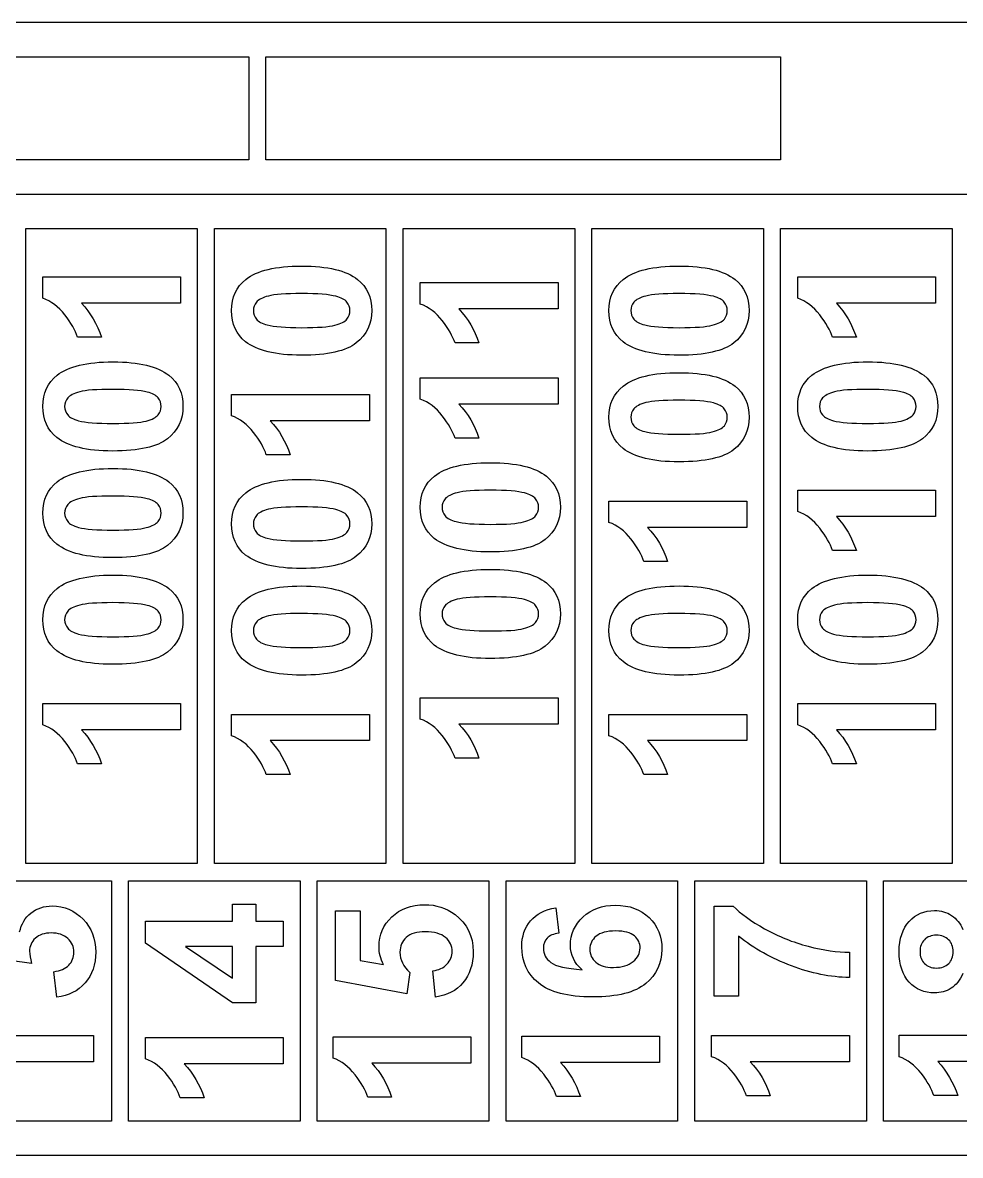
# Model space of a CAD drawing. Header units: millimetres. Extents: x -30 to 404, y 52 to 300.
# Drawn here: x 198.8 to 253.5, y 52 to 118 of the extents above; entities that cross this region are included whole.
import ezdxf

# ---------------------------------------------------------------- set-up
doc = ezdxf.new("R2010")
doc.units = ezdxf.units.MM
doc.layers.get('0').update_dxf_attribs({"lineweight": 25, "true_color": 0xffffff})
doc.layers.add('Gravure1', color=3, linetype='Continuous', lineweight=25, true_color=0x00ff00)

msp = doc.modelspace()

# ---------------------------------------------------------------- linework, layer by layer
for p, q in [((346, 118), (120, 118)), ((182, 116), (212, 116)), ((212, 116), (212, 110)), ((213, 110), (213, 116)), ((213, 116), (243, 116)), ((243, 116), (243, 110)), ((212, 110), (182, 110)), ((243, 110), (213, 110)), ((10, 108), (404, 108)), ((404, 52), (10, 52))]:
    msp.add_line(p, q)
at = {"layer": 'Gravure1'}
for p, q in [((199, 69), (199, 106)), ((199, 106), (209, 106)), ((209, 106), (209, 69)), ((210, 69), (210, 106)), ((210, 106), (220, 106)), ((220, 106), (220, 69)), ((221, 69), (221, 106)), ((221, 106), (231, 106)), ((231, 106), (231, 69)), ((232, 69), (232, 106)), ((232, 106), (242, 106)), ((242, 106), (242, 69)), ((243, 69), (243, 106)), ((243, 106), (253, 106)), ((253, 106), (253, 69)), ((200, 101.941), (200, 103.185)), ((200, 103.185), (208.033, 103.185)), ((208.033, 103.185), (208.033, 101.651)), ((244, 101.941), (244, 103.185)), ((244, 103.185), (252.033, 103.185)), ((252.033, 103.185), (252.033, 101.651)), ((222, 101.606), (222, 102.85)), ((222, 102.85), (230.033, 102.85)), ((230.033, 102.85), (230.033, 101.316)), ((208.033, 101.651), (202.254, 101.651)), ((252.033, 101.651), (246.254, 101.651)), ((230.033, 101.316), (224.254, 101.316)), ((203.417, 99.67), (202.025, 99.67)), ((247.417, 99.67), (246.025, 99.67)), ((225.417, 99.335), (224.025, 99.335)), ((222, 96.062), (222, 97.306)), ((222, 97.306), (230.033, 97.306)), ((230.033, 97.306), (230.033, 95.773)), ((211, 95.095), (211, 96.339)), ((211, 96.339), (219.033, 96.339)), ((219.033, 96.339), (219.033, 94.805)), ((230.033, 95.773), (224.254, 95.773)), ((219.033, 94.805), (213.254, 94.805)), ((225.417, 93.792), (224.025, 93.792)), ((214.417, 92.824), (213.025, 92.824)), ((244, 89.513), (244, 90.757)), ((244, 90.757), (252.033, 90.757)), ((252.033, 90.757), (252.033, 89.224)), ((233, 88.881), (233, 90.125)), ((233, 90.125), (241.033, 90.125)), ((241.033, 90.125), (241.033, 88.591)), ((252.033, 89.224), (246.254, 89.224)), ((241.033, 88.591), (235.254, 88.591)), ((247.417, 87.243), (246.025, 87.243)), ((236.417, 86.61), (235.025, 86.61)), ((222, 77.421), (222, 78.665)), ((222, 78.665), (230.033, 78.665)), ((230.033, 78.665), (230.033, 77.132)), ((200, 77.086), (200, 78.33)), ((200, 78.33), (208.033, 78.33)), ((208.033, 78.33), (208.033, 76.796)), ((244, 77.086), (244, 78.33)), ((244, 78.33), (252.033, 78.33)), ((252.033, 78.33), (252.033, 76.796)), ((211, 76.453), (211, 77.697)), ((211, 77.697), (219.033, 77.697)), ((219.033, 77.697), (219.033, 76.164)), ((233, 76.453), (233, 77.697)), ((233, 77.697), (241.033, 77.697)), ((241.033, 77.697), (241.033, 76.164)), ((208.033, 76.796), (202.254, 76.796)), ((230.033, 77.132), (224.254, 77.132)), ((252.033, 76.796), (246.254, 76.796)), ((219.033, 76.164), (213.254, 76.164)), ((241.033, 76.164), (235.254, 76.164)), ((203.417, 74.815), (202.025, 74.815)), ((225.417, 75.15), (224.025, 75.15)), ((247.417, 74.815), (246.025, 74.815)), ((214.417, 74.183), (213.025, 74.183)), ((236.417, 74.183), (235.025, 74.183)), ((209, 69), (199, 69)), ((220, 69), (210, 69)), ((231, 69), (221, 69)), ((242, 69), (232, 69)), ((253, 69), (243, 69)), ((194, 68), (204, 68)), ((204, 68), (204, 54)), ((205, 68), (215, 68)), ((205, 54), (205, 68)), ((215, 68), (215, 54)), ((216, 68), (226, 68)), ((216, 54), (216, 68)), ((226, 68), (226, 54)), ((227, 68), (237, 68)), ((227, 54), (227, 68)), ((237, 68), (237, 54)), ((238, 68), (248, 68)), ((238, 54), (238, 68)), ((248, 68), (248, 54)), ((249, 68), (259, 68)), ((249, 54), (249, 68)), ((211.058, 65.651), (211.058, 66.644)), ((211.058, 66.644), (212.407, 66.644)), ((212.407, 66.644), (212.407, 65.651)), ((217.058, 62.194), (217.058, 66.249)), ((217.058, 66.249), (218.492, 66.249)), ((218.492, 66.249), (218.492, 63.356)), ((229.907, 66.427), (230.071, 64.942)), ((239.126, 61.281), (239.126, 66.524)), ((239.126, 66.524), (240.239, 66.524)), ((205.984, 64.364), (205.984, 65.651)), ((205.984, 65.651), (211.058, 65.651)), ((212.407, 65.651), (214.016, 65.651)), ((214.016, 65.651), (214.016, 64.168)), ((240.55, 64.767), (240.55, 61.281)), ((211.065, 60.893), (205.984, 64.364)), ((211.058, 64.168), (208.325, 64.168)), ((208.325, 64.168), (211.058, 62.328)), ((211.058, 62.328), (211.058, 64.168)), ((214.016, 64.168), (212.407, 64.168)), ((212.407, 64.168), (212.407, 60.893)), ((247.016, 63.835), (247.016, 62.355)), ((199.342, 63.187), (198.091, 63.356)), ((200.826, 61.217), (200.646, 62.701)), ((218.492, 63.356), (219.852, 63.116)), ((222.891, 61.223), (222.733, 62.751)), ((221.221, 61.409), (217.058, 62.194)), ((221.401, 62.653), (221.221, 61.409)), ((212.407, 60.893), (211.065, 60.893)), ((240.55, 61.281), (239.126, 61.281)), ((194.916, 58.982), (202.948, 58.982)), ((202.948, 58.982), (202.948, 57.449)), ((205.984, 57.627), (205.984, 58.871)), ((205.984, 58.871), (214.016, 58.871)), ((214.016, 58.871), (214.016, 57.337)), ((216.916, 57.667), (216.916, 58.911)), ((216.916, 58.911), (224.948, 58.911)), ((224.948, 58.911), (224.948, 57.378)), ((227.916, 57.697), (227.916, 58.941)), ((227.916, 58.941), (235.948, 58.941)), ((235.948, 58.941), (235.948, 57.408)), ((238.984, 57.746), (238.984, 58.991)), ((238.984, 58.991), (247.016, 58.991)), ((247.016, 58.991), (247.016, 57.457)), ((249.913, 57.749), (249.913, 58.993)), ((249.913, 58.993), (257.946, 58.993)), ((202.948, 57.449), (197.169, 57.449)), ((247.016, 57.457), (241.237, 57.457)), ((257.946, 57.46), (252.167, 57.46)), ((214.016, 57.337), (208.237, 57.337)), ((224.948, 57.378), (219.169, 57.378)), ((235.948, 57.408), (230.169, 57.408)), ((242.4, 55.476), (241.008, 55.476)), ((253.33, 55.478), (251.937, 55.478)), ((209.4, 55.356), (208.008, 55.356)), ((220.332, 55.396), (218.94, 55.396)), ((231.332, 55.427), (229.94, 55.427)), ((204, 54), (194, 54)), ((215, 54), (205, 54)), ((226, 54), (216, 54)), ((237, 54), (227, 54)), ((248, 54), (238, 54)), ((259, 54), (249, 54))]:
    msp.add_line(p, q, dxfattribs=at)
for points in [[(211.83, 103.037), (212.485, 103.557), (213.571, 103.817), (215.087, 103.817)], [(215.087, 103.817), (216.601, 103.817), (217.689, 103.556), (218.35, 103.032)], [(233.83, 103.037), (234.485, 103.557), (235.571, 103.817), (237.087, 103.817)], [(237.087, 103.817), (238.601, 103.817), (239.689, 103.556), (240.35, 103.032)], [(211, 101.221), (211, 101.995), (211.277, 102.6), (211.83, 103.037)], [(218.35, 103.032), (218.896, 102.599), (219.169, 101.995), (219.169, 101.221)], [(233, 101.221), (233, 101.995), (233.277, 102.6), (233.83, 103.037)], [(240.35, 103.032), (240.896, 102.599), (241.169, 101.995), (241.169, 101.221)], [(201.28, 100.974), (200.915, 101.444), (200.488, 101.766), (200, 101.941)], [(202.254, 101.651), (202.778, 101.091), (203.165, 100.431), (203.417, 99.67)], [(212.449, 101.714), (212.331, 101.57), (212.272, 101.406), (212.272, 101.221)], [(213.153, 102.072), (212.802, 101.978), (212.567, 101.858), (212.449, 101.714)], [(215.087, 102.213), (214.149, 102.213), (213.504, 102.166), (213.153, 102.072)], [(217.084, 102.055), (216.691, 102.16), (216.026, 102.213), (215.087, 102.213)], [(217.72, 101.717), (217.602, 101.863), (217.39, 101.975), (217.084, 102.055)], [(217.897, 101.221), (217.897, 101.406), (217.838, 101.571), (217.72, 101.717)], [(234.449, 101.714), (234.331, 101.57), (234.272, 101.406), (234.272, 101.221)], [(235.153, 102.072), (234.802, 101.978), (234.567, 101.858), (234.449, 101.714)], [(237.087, 102.213), (236.149, 102.213), (235.504, 102.166), (235.153, 102.072)], [(239.084, 102.055), (238.691, 102.16), (238.026, 102.213), (237.087, 102.213)], [(239.72, 101.717), (239.602, 101.863), (239.39, 101.975), (239.084, 102.055)], [(239.897, 101.221), (239.897, 101.406), (239.838, 101.571), (239.72, 101.717)], [(245.28, 100.974), (244.915, 101.444), (244.488, 101.766), (244, 101.941)], [(246.254, 101.651), (246.778, 101.091), (247.165, 100.431), (247.417, 99.67)], [(211.818, 99.408), (211.273, 99.841), (211, 100.445), (211, 101.221)], [(212.272, 101.221), (212.272, 101.035), (212.331, 100.869), (212.449, 100.724)], [(217.723, 100.726), (217.839, 100.87), (217.897, 101.035), (217.897, 101.221)], [(219.169, 101.221), (219.169, 100.442), (218.87, 99.814), (218.271, 99.338)], [(223.28, 100.639), (222.915, 101.109), (222.488, 101.431), (222, 101.606)], [(224.254, 101.316), (224.778, 100.756), (225.165, 100.095), (225.417, 99.335)], [(233.818, 99.408), (233.273, 99.841), (233, 100.445), (233, 101.221)], [(234.272, 101.221), (234.272, 101.035), (234.331, 100.869), (234.449, 100.724)], [(239.723, 100.726), (239.839, 100.87), (239.897, 101.035), (239.897, 101.221)], [(241.169, 101.221), (241.169, 100.442), (240.87, 99.814), (240.271, 99.338)], [(202.025, 99.67), (201.894, 100.07), (201.645, 100.505), (201.28, 100.974)], [(212.449, 100.724), (212.567, 100.578), (212.779, 100.465), (213.085, 100.385)], [(213.085, 100.385), (213.481, 100.28), (214.149, 100.227), (215.087, 100.227)], [(215.087, 100.227), (216.026, 100.227), (216.671, 100.274), (217.022, 100.369)], [(217.022, 100.369), (217.373, 100.464), (217.607, 100.583), (217.723, 100.726)], [(224.025, 99.335), (223.894, 99.735), (223.645, 100.17), (223.28, 100.639)], [(234.449, 100.724), (234.567, 100.578), (234.779, 100.465), (235.085, 100.385)], [(235.085, 100.385), (235.481, 100.28), (236.149, 100.227), (237.087, 100.227)], [(237.087, 100.227), (238.026, 100.227), (238.671, 100.274), (239.022, 100.369)], [(239.022, 100.369), (239.373, 100.464), (239.607, 100.583), (239.723, 100.726)], [(246.025, 99.67), (245.894, 100.07), (245.645, 100.505), (245.28, 100.974)], [(215.071, 98.623), (213.565, 98.623), (212.481, 98.884), (211.818, 99.408)], [(218.271, 99.338), (217.673, 98.861), (216.606, 98.623), (215.071, 98.623)], [(237.071, 98.623), (235.565, 98.623), (234.481, 98.884), (233.818, 99.408)], [(240.271, 99.338), (239.673, 98.861), (238.606, 98.623), (237.071, 98.623)], [(200.83, 97.456), (201.485, 97.976), (202.571, 98.236), (204.087, 98.236)], [(204.087, 98.236), (205.601, 98.236), (206.689, 97.974), (207.35, 97.45)], [(244.83, 97.456), (245.485, 97.976), (246.571, 98.236), (248.087, 98.236)], [(248.087, 98.236), (249.601, 98.236), (250.689, 97.974), (251.35, 97.45)], [(200, 95.639), (200, 96.414), (200.277, 97.019), (200.83, 97.456)], [(207.35, 97.45), (207.896, 97.017), (208.169, 96.414), (208.169, 95.639)], [(233.83, 96.823), (234.485, 97.344), (235.571, 97.604), (237.087, 97.604)], [(237.087, 97.604), (238.601, 97.604), (239.689, 97.342), (240.35, 96.818)], [(244, 95.639), (244, 96.414), (244.277, 97.019), (244.83, 97.456)], [(251.35, 97.45), (251.896, 97.017), (252.169, 96.414), (252.169, 95.639)], [(202.153, 96.491), (201.802, 96.396), (201.567, 96.277), (201.449, 96.133)], [(204.087, 96.632), (203.149, 96.632), (202.504, 96.585), (202.153, 96.491)], [(206.084, 96.474), (205.691, 96.579), (205.026, 96.632), (204.087, 96.632)], [(206.72, 96.136), (206.602, 96.281), (206.39, 96.394), (206.084, 96.474)], [(233, 95.007), (233, 95.781), (233.277, 96.387), (233.83, 96.823)], [(240.35, 96.818), (240.896, 96.385), (241.169, 95.781), (241.169, 95.007)], [(246.153, 96.491), (245.802, 96.396), (245.567, 96.277), (245.449, 96.133)], [(248.087, 96.632), (247.149, 96.632), (246.504, 96.585), (246.153, 96.491)], [(250.084, 96.474), (249.691, 96.579), (249.026, 96.632), (248.087, 96.632)], [(250.72, 96.136), (250.602, 96.281), (250.39, 96.394), (250.084, 96.474)], [(201.449, 96.133), (201.331, 95.989), (201.272, 95.824), (201.272, 95.639)], [(206.897, 95.639), (206.897, 95.824), (206.838, 95.99), (206.72, 96.136)], [(223.28, 95.096), (222.915, 95.566), (222.488, 95.888), (222, 96.062)], [(224.254, 95.773), (224.778, 95.212), (225.165, 94.552), (225.417, 93.792)], [(235.153, 95.858), (234.802, 95.764), (234.567, 95.645), (234.449, 95.501)], [(237.087, 96), (236.149, 96), (235.504, 95.952), (235.153, 95.858)], [(239.084, 95.841), (238.691, 95.947), (238.026, 96), (237.087, 96)], [(239.72, 95.503), (239.602, 95.649), (239.39, 95.762), (239.084, 95.841)], [(245.449, 96.133), (245.331, 95.989), (245.272, 95.824), (245.272, 95.639)], [(250.897, 95.639), (250.897, 95.824), (250.838, 95.99), (250.72, 96.136)], [(200.818, 93.827), (200.273, 94.26), (200, 94.864), (200, 95.639)], [(201.272, 95.639), (201.272, 95.453), (201.331, 95.288), (201.449, 95.142)], [(201.449, 95.142), (201.567, 94.997), (201.779, 94.884), (202.085, 94.804)], [(206.022, 94.788), (206.373, 94.882), (206.607, 95.001), (206.723, 95.145)], [(206.723, 95.145), (206.839, 95.289), (206.897, 95.453), (206.897, 95.639)], [(208.169, 95.639), (208.169, 94.861), (207.87, 94.233), (207.271, 93.756)], [(212.28, 94.128), (211.915, 94.598), (211.488, 94.92), (211, 95.095)], [(224.025, 93.792), (223.894, 94.191), (223.645, 94.626), (223.28, 95.096)], [(234.449, 95.501), (234.331, 95.357), (234.272, 95.192), (234.272, 95.007)], [(239.897, 95.007), (239.897, 95.192), (239.838, 95.357), (239.72, 95.503)], [(244.818, 93.827), (244.273, 94.26), (244, 94.864), (244, 95.639)], [(245.272, 95.639), (245.272, 95.453), (245.331, 95.288), (245.449, 95.142)], [(245.449, 95.142), (245.567, 94.997), (245.779, 94.884), (246.085, 94.804)], [(250.022, 94.788), (250.373, 94.882), (250.607, 95.001), (250.723, 95.145)], [(250.723, 95.145), (250.839, 95.289), (250.897, 95.453), (250.897, 95.639)], [(252.169, 95.639), (252.169, 94.861), (251.87, 94.233), (251.271, 93.756)], [(202.085, 94.804), (202.481, 94.698), (203.149, 94.645), (204.087, 94.645)], [(204.087, 94.645), (205.026, 94.645), (205.671, 94.693), (206.022, 94.788)], [(213.254, 94.805), (213.778, 94.245), (214.165, 93.584), (214.417, 92.824)], [(233.818, 93.194), (233.273, 93.627), (233, 94.232), (233, 95.007)], [(234.272, 95.007), (234.272, 94.821), (234.331, 94.655), (234.449, 94.51)], [(234.449, 94.51), (234.567, 94.365), (234.779, 94.252), (235.085, 94.171)], [(239.022, 94.155), (239.373, 94.25), (239.607, 94.369), (239.723, 94.513)], [(239.723, 94.513), (239.839, 94.656), (239.897, 94.821), (239.897, 95.007)], [(241.169, 95.007), (241.169, 94.228), (240.87, 93.6), (240.271, 93.124)], [(246.085, 94.804), (246.481, 94.698), (247.149, 94.645), (248.087, 94.645)], [(248.087, 94.645), (249.026, 94.645), (249.671, 94.693), (250.022, 94.788)], [(204.071, 93.041), (202.565, 93.041), (201.481, 93.303), (200.818, 93.827)], [(207.271, 93.756), (206.673, 93.28), (205.606, 93.041), (204.071, 93.041)], [(213.025, 92.824), (212.894, 93.224), (212.645, 93.658), (212.28, 94.128)], [(235.085, 94.171), (235.481, 94.066), (236.149, 94.013), (237.087, 94.013)], [(237.087, 94.013), (238.026, 94.013), (238.671, 94.06), (239.022, 94.155)], [(248.071, 93.041), (246.565, 93.041), (245.481, 93.303), (244.818, 93.827)], [(251.271, 93.756), (250.673, 93.28), (249.606, 93.041), (248.071, 93.041)], [(237.071, 92.409), (235.565, 92.409), (234.481, 92.671), (233.818, 93.194)], [(240.271, 93.124), (239.673, 92.647), (238.606, 92.409), (237.071, 92.409)], [(200.83, 91.242), (201.485, 91.762), (202.571, 92.022), (204.087, 92.022)], [(204.087, 92.022), (205.601, 92.022), (206.689, 91.761), (207.35, 91.237)], [(222.83, 91.577), (223.485, 92.098), (224.571, 92.358), (226.087, 92.358)], [(226.087, 92.358), (227.601, 92.358), (228.689, 92.096), (229.35, 91.572)], [(200, 89.426), (200, 90.2), (200.277, 90.805), (200.83, 91.242)], [(207.35, 91.237), (207.896, 90.804), (208.169, 90.2), (208.169, 89.426)], [(211.83, 90.609), (212.485, 91.13), (213.571, 91.39), (215.087, 91.39)], [(215.087, 91.39), (216.601, 91.39), (217.689, 91.128), (218.35, 90.604)], [(222, 89.761), (222, 90.535), (222.277, 91.141), (222.83, 91.577)], [(229.35, 91.572), (229.896, 91.139), (230.169, 90.535), (230.169, 89.761)], [(211, 88.793), (211, 89.567), (211.277, 90.173), (211.83, 90.609)], [(218.35, 90.604), (218.896, 90.171), (219.169, 89.567), (219.169, 88.793)], [(224.153, 90.612), (223.802, 90.518), (223.567, 90.399), (223.449, 90.255)], [(226.087, 90.753), (225.149, 90.753), (224.504, 90.706), (224.153, 90.612)], [(228.084, 90.595), (227.691, 90.701), (227.026, 90.753), (226.087, 90.753)], [(228.72, 90.257), (228.602, 90.403), (228.39, 90.516), (228.084, 90.595)], [(201.449, 89.919), (201.331, 89.775), (201.272, 89.611), (201.272, 89.426)], [(202.153, 90.277), (201.802, 90.183), (201.567, 90.063), (201.449, 89.919)], [(204.087, 90.418), (203.149, 90.418), (202.504, 90.371), (202.153, 90.277)], [(206.084, 90.26), (205.691, 90.365), (205.026, 90.418), (204.087, 90.418)], [(206.72, 89.922), (206.602, 90.068), (206.39, 90.18), (206.084, 90.26)], [(206.897, 89.426), (206.897, 89.611), (206.838, 89.776), (206.72, 89.922)], [(215.087, 89.786), (214.149, 89.786), (213.504, 89.739), (213.153, 89.644)], [(217.084, 89.627), (216.691, 89.733), (216.026, 89.786), (215.087, 89.786)], [(222.818, 87.948), (222.273, 88.381), (222, 88.986), (222, 89.761)], [(223.449, 90.255), (223.331, 90.11), (223.272, 89.946), (223.272, 89.761)], [(223.272, 89.761), (223.272, 89.575), (223.331, 89.409), (223.449, 89.264)], [(228.897, 89.761), (228.897, 89.946), (228.838, 90.111), (228.72, 90.257)], [(228.723, 89.266), (228.839, 89.41), (228.897, 89.575), (228.897, 89.761)], [(230.169, 89.761), (230.169, 88.982), (229.87, 88.354), (229.271, 87.878)], [(200.818, 87.613), (200.273, 88.046), (200, 88.65), (200, 89.426)], [(201.272, 89.426), (201.272, 89.24), (201.331, 89.074), (201.449, 88.929)], [(206.723, 88.931), (206.839, 89.075), (206.897, 89.24), (206.897, 89.426)], [(208.169, 89.426), (208.169, 88.647), (207.87, 88.019), (207.271, 87.542)], [(212.449, 89.287), (212.331, 89.143), (212.272, 88.978), (212.272, 88.793)], [(213.153, 89.644), (212.802, 89.55), (212.567, 89.431), (212.449, 89.287)], [(217.72, 89.289), (217.602, 89.435), (217.39, 89.548), (217.084, 89.627)], [(217.897, 88.793), (217.897, 88.978), (217.838, 89.144), (217.72, 89.289)], [(223.449, 89.264), (223.567, 89.119), (223.779, 89.006), (224.085, 88.925)], [(228.022, 88.909), (228.373, 89.004), (228.607, 89.123), (228.723, 89.266)], [(245.28, 88.547), (244.915, 89.017), (244.488, 89.339), (244, 89.513)], [(246.254, 89.224), (246.778, 88.663), (247.165, 88.003), (247.417, 87.243)], [(201.449, 88.929), (201.567, 88.783), (201.779, 88.67), (202.085, 88.59)], [(202.085, 88.59), (202.481, 88.484), (203.149, 88.432), (204.087, 88.432)], [(204.087, 88.432), (205.026, 88.432), (205.671, 88.479), (206.022, 88.574)], [(206.022, 88.574), (206.373, 88.668), (206.607, 88.788), (206.723, 88.931)], [(211.818, 86.981), (211.273, 87.414), (211, 88.018), (211, 88.793)], [(212.272, 88.793), (212.272, 88.607), (212.331, 88.441), (212.449, 88.296)], [(217.723, 88.299), (217.839, 88.442), (217.897, 88.607), (217.897, 88.793)], [(219.169, 88.793), (219.169, 88.014), (218.87, 87.387), (218.271, 86.91)], [(224.085, 88.925), (224.481, 88.82), (225.149, 88.767), (226.087, 88.767)], [(226.087, 88.767), (227.026, 88.767), (227.671, 88.814), (228.022, 88.909)], [(234.28, 87.914), (233.915, 88.384), (233.488, 88.706), (233, 88.881)], [(235.254, 88.591), (235.778, 88.031), (236.165, 87.37), (236.417, 86.61)], [(246.025, 87.243), (245.894, 87.642), (245.645, 88.077), (245.28, 88.547)], [(212.449, 88.296), (212.567, 88.151), (212.779, 88.038), (213.085, 87.958)], [(213.085, 87.958), (213.481, 87.852), (214.149, 87.799), (215.087, 87.799)], [(215.087, 87.799), (216.026, 87.799), (216.671, 87.847), (217.022, 87.941)], [(217.022, 87.941), (217.373, 88.036), (217.607, 88.155), (217.723, 88.299)], [(226.071, 87.163), (224.565, 87.163), (223.481, 87.425), (222.818, 87.948)], [(229.271, 87.878), (228.673, 87.401), (227.606, 87.163), (226.071, 87.163)], [(235.025, 86.61), (234.894, 87.01), (234.645, 87.445), (234.28, 87.914)], [(204.071, 86.827), (202.565, 86.827), (201.481, 87.089), (200.818, 87.613)], [(207.271, 87.542), (206.673, 87.066), (205.606, 86.827), (204.071, 86.827)], [(215.071, 86.195), (213.565, 86.195), (212.481, 86.457), (211.818, 86.981)], [(218.271, 86.91), (217.673, 86.433), (216.606, 86.195), (215.071, 86.195)], [(200.83, 85.028), (201.485, 85.548), (202.571, 85.809), (204.087, 85.809)], [(204.087, 85.809), (205.601, 85.809), (206.689, 85.547), (207.35, 85.023)], [(222.83, 85.363), (223.485, 85.884), (224.571, 86.144), (226.087, 86.144)], [(226.087, 86.144), (227.601, 86.144), (228.689, 85.882), (229.35, 85.358)], [(244.83, 85.028), (245.485, 85.548), (246.571, 85.809), (248.087, 85.809)], [(248.087, 85.809), (249.601, 85.809), (250.689, 85.547), (251.35, 85.023)], [(211.83, 84.396), (212.485, 84.916), (213.571, 85.176), (215.087, 85.176)], [(215.087, 85.176), (216.601, 85.176), (217.689, 84.914), (218.35, 84.39)], [(222, 83.547), (222, 84.321), (222.277, 84.927), (222.83, 85.363)], [(229.35, 85.358), (229.896, 84.925), (230.169, 84.321), (230.169, 83.547)], [(233.83, 84.396), (234.485, 84.916), (235.571, 85.176), (237.087, 85.176)], [(237.087, 85.176), (238.601, 85.176), (239.689, 84.914), (240.35, 84.39)], [(200, 83.212), (200, 83.986), (200.277, 84.592), (200.83, 85.028)], [(207.35, 85.023), (207.896, 84.59), (208.169, 83.986), (208.169, 83.212)], [(226.087, 84.54), (225.149, 84.54), (224.504, 84.493), (224.153, 84.398)], [(228.084, 84.381), (227.691, 84.487), (227.026, 84.54), (226.087, 84.54)], [(244, 83.212), (244, 83.986), (244.277, 84.592), (244.83, 85.028)], [(251.35, 85.023), (251.896, 84.59), (252.169, 83.986), (252.169, 83.212)], [(202.153, 84.063), (201.802, 83.969), (201.567, 83.85), (201.449, 83.706)], [(204.087, 84.204), (203.149, 84.204), (202.504, 84.157), (202.153, 84.063)], [(206.084, 84.046), (205.691, 84.152), (205.026, 84.204), (204.087, 84.204)], [(206.72, 83.708), (206.602, 83.854), (206.39, 83.967), (206.084, 84.046)], [(211, 82.579), (211, 83.354), (211.277, 83.959), (211.83, 84.396)], [(218.35, 84.39), (218.896, 83.957), (219.169, 83.354), (219.169, 82.579)], [(223.449, 84.041), (223.331, 83.897), (223.272, 83.732), (223.272, 83.547)], [(224.153, 84.398), (223.802, 84.304), (223.567, 84.185), (223.449, 84.041)], [(228.72, 84.043), (228.602, 84.189), (228.39, 84.302), (228.084, 84.381)], [(228.897, 83.547), (228.897, 83.732), (228.838, 83.898), (228.72, 84.043)], [(233, 82.579), (233, 83.354), (233.277, 83.959), (233.83, 84.396)], [(240.35, 84.39), (240.896, 83.957), (241.169, 83.354), (241.169, 82.579)], [(246.153, 84.063), (245.802, 83.969), (245.567, 83.85), (245.449, 83.706)], [(248.087, 84.204), (247.149, 84.204), (246.504, 84.157), (246.153, 84.063)], [(250.084, 84.046), (249.691, 84.152), (249.026, 84.204), (248.087, 84.204)], [(250.72, 83.708), (250.602, 83.854), (250.39, 83.967), (250.084, 84.046)], [(200.818, 81.399), (200.273, 81.832), (200, 82.437), (200, 83.212)], [(201.449, 83.706), (201.331, 83.561), (201.272, 83.397), (201.272, 83.212)], [(201.272, 83.212), (201.272, 83.026), (201.331, 82.86), (201.449, 82.715)], [(206.897, 83.212), (206.897, 83.397), (206.838, 83.562), (206.72, 83.708)], [(206.723, 82.717), (206.839, 82.861), (206.897, 83.026), (206.897, 83.212)], [(208.169, 83.212), (208.169, 82.433), (207.87, 81.805), (207.271, 81.329)], [(213.153, 83.431), (212.802, 83.336), (212.567, 83.217), (212.449, 83.073)], [(215.087, 83.572), (214.149, 83.572), (213.504, 83.525), (213.153, 83.431)], [(217.084, 83.413), (216.691, 83.519), (216.026, 83.572), (215.087, 83.572)], [(217.72, 83.076), (217.602, 83.221), (217.39, 83.334), (217.084, 83.413)], [(222.818, 81.735), (222.273, 82.168), (222, 82.772), (222, 83.547)], [(223.272, 83.547), (223.272, 83.361), (223.331, 83.195), (223.449, 83.05)], [(228.723, 83.053), (228.839, 83.196), (228.897, 83.361), (228.897, 83.547)], [(230.169, 83.547), (230.169, 82.768), (229.87, 82.141), (229.271, 81.664)], [(235.153, 83.431), (234.802, 83.336), (234.567, 83.217), (234.449, 83.073)], [(237.087, 83.572), (236.149, 83.572), (235.504, 83.525), (235.153, 83.431)], [(239.084, 83.413), (238.691, 83.519), (238.026, 83.572), (237.087, 83.572)], [(239.72, 83.076), (239.602, 83.221), (239.39, 83.334), (239.084, 83.413)], [(244.818, 81.399), (244.273, 81.832), (244, 82.437), (244, 83.212)], [(245.449, 83.706), (245.331, 83.561), (245.272, 83.397), (245.272, 83.212)], [(245.272, 83.212), (245.272, 83.026), (245.331, 82.86), (245.449, 82.715)], [(250.897, 83.212), (250.897, 83.397), (250.838, 83.562), (250.72, 83.708)], [(250.723, 82.717), (250.839, 82.861), (250.897, 83.026), (250.897, 83.212)], [(252.169, 83.212), (252.169, 82.433), (251.87, 81.805), (251.271, 81.329)], [(201.449, 82.715), (201.567, 82.569), (201.779, 82.457), (202.085, 82.376)], [(206.022, 82.36), (206.373, 82.455), (206.607, 82.574), (206.723, 82.717)], [(211.818, 80.767), (211.273, 81.2), (211, 81.804), (211, 82.579)], [(212.449, 83.073), (212.331, 82.929), (212.272, 82.764), (212.272, 82.579)], [(212.272, 82.579), (212.272, 82.393), (212.331, 82.228), (212.449, 82.082)], [(217.897, 82.579), (217.897, 82.764), (217.838, 82.93), (217.72, 83.076)], [(217.723, 82.085), (217.839, 82.229), (217.897, 82.393), (217.897, 82.579)], [(219.169, 82.579), (219.169, 81.801), (218.87, 81.173), (218.271, 80.696)], [(223.449, 83.05), (223.567, 82.905), (223.779, 82.792), (224.085, 82.712)], [(224.085, 82.712), (224.481, 82.606), (225.149, 82.553), (226.087, 82.553)], [(226.087, 82.553), (227.026, 82.553), (227.671, 82.6), (228.022, 82.695)], [(228.022, 82.695), (228.373, 82.79), (228.607, 82.909), (228.723, 83.053)], [(233.818, 80.767), (233.273, 81.2), (233, 81.804), (233, 82.579)], [(234.449, 83.073), (234.331, 82.929), (234.272, 82.764), (234.272, 82.579)], [(234.272, 82.579), (234.272, 82.393), (234.331, 82.228), (234.449, 82.082)], [(239.897, 82.579), (239.897, 82.764), (239.838, 82.93), (239.72, 83.076)], [(239.723, 82.085), (239.839, 82.229), (239.897, 82.393), (239.897, 82.579)], [(241.169, 82.579), (241.169, 81.801), (240.87, 81.173), (240.271, 80.696)], [(245.449, 82.715), (245.567, 82.569), (245.779, 82.457), (246.085, 82.376)], [(250.022, 82.36), (250.373, 82.455), (250.607, 82.574), (250.723, 82.717)], [(202.085, 82.376), (202.481, 82.271), (203.149, 82.218), (204.087, 82.218)], [(204.087, 82.218), (205.026, 82.218), (205.671, 82.265), (206.022, 82.36)], [(212.449, 82.082), (212.567, 81.937), (212.779, 81.824), (213.085, 81.744)], [(217.022, 81.727), (217.373, 81.822), (217.607, 81.941), (217.723, 82.085)], [(234.449, 82.082), (234.567, 81.937), (234.779, 81.824), (235.085, 81.744)], [(239.022, 81.727), (239.373, 81.822), (239.607, 81.941), (239.723, 82.085)], [(246.085, 82.376), (246.481, 82.271), (247.149, 82.218), (248.087, 82.218)], [(248.087, 82.218), (249.026, 82.218), (249.671, 82.265), (250.022, 82.36)], [(204.071, 80.614), (202.565, 80.614), (201.481, 80.876), (200.818, 81.399)], [(207.271, 81.329), (206.673, 80.852), (205.606, 80.614), (204.071, 80.614)], [(213.085, 81.744), (213.481, 81.638), (214.149, 81.585), (215.087, 81.585)], [(215.087, 81.585), (216.026, 81.585), (216.671, 81.633), (217.022, 81.727)], [(226.071, 80.949), (224.565, 80.949), (223.481, 81.211), (222.818, 81.735)], [(229.271, 81.664), (228.673, 81.187), (227.606, 80.949), (226.071, 80.949)], [(235.085, 81.744), (235.481, 81.638), (236.149, 81.585), (237.087, 81.585)], [(237.087, 81.585), (238.026, 81.585), (238.671, 81.633), (239.022, 81.727)], [(248.071, 80.614), (246.565, 80.614), (245.481, 80.876), (244.818, 81.399)], [(251.271, 81.329), (250.673, 80.852), (249.606, 80.614), (248.071, 80.614)], [(215.071, 79.981), (213.565, 79.981), (212.481, 80.243), (211.818, 80.767)], [(218.271, 80.696), (217.673, 80.22), (216.606, 79.981), (215.071, 79.981)], [(237.071, 79.981), (235.565, 79.981), (234.481, 80.243), (233.818, 80.767)], [(240.271, 80.696), (239.673, 80.22), (238.606, 79.981), (237.071, 79.981)], [(223.28, 76.455), (222.915, 76.924), (222.488, 77.246), (222, 77.421)], [(201.28, 76.119), (200.915, 76.589), (200.488, 76.911), (200, 77.086)], [(202.254, 76.796), (202.778, 76.236), (203.165, 75.575), (203.417, 74.815)], [(224.254, 77.132), (224.778, 76.571), (225.165, 75.911), (225.417, 75.15)], [(245.28, 76.119), (244.915, 76.589), (244.488, 76.911), (244, 77.086)], [(246.254, 76.796), (246.778, 76.236), (247.165, 75.575), (247.417, 74.815)], [(202.025, 74.815), (201.894, 75.215), (201.645, 75.65), (201.28, 76.119)], [(212.28, 75.487), (211.915, 75.957), (211.488, 76.279), (211, 76.453)], [(213.254, 76.164), (213.778, 75.603), (214.165, 74.943), (214.417, 74.183)], [(224.025, 75.15), (223.894, 75.55), (223.645, 75.985), (223.28, 76.455)], [(234.28, 75.487), (233.915, 75.957), (233.488, 76.279), (233, 76.453)], [(235.254, 76.164), (235.778, 75.603), (236.165, 74.943), (236.417, 74.183)], [(246.025, 74.815), (245.894, 75.215), (245.645, 75.65), (245.28, 76.119)], [(213.025, 74.183), (212.894, 74.582), (212.645, 75.017), (212.28, 75.487)], [(235.025, 74.183), (234.894, 74.582), (234.645, 75.017), (234.28, 75.487)], [(198.648, 65.02), (198.746, 65.479), (198.967, 65.845), (199.308, 66.12)], [(199.308, 66.12), (199.65, 66.395), (200.063, 66.533), (200.548, 66.533)], [(200.548, 66.533), (201.25, 66.533), (201.848, 66.276), (202.343, 65.763)], [(220.337, 65.894), (220.832, 66.367), (221.474, 66.604), (222.264, 66.604)], [(222.264, 66.604), (222.922, 66.604), (223.51, 66.412), (224.026, 66.03)], [(224.026, 66.03), (224.732, 65.51), (225.084, 64.788), (225.084, 63.864)], [(228.426, 65.665), (228.766, 66.063), (229.26, 66.317), (229.907, 66.427)], [(231.485, 65.889), (231.972, 66.345), (232.602, 66.573), (233.372, 66.573)], [(233.372, 66.573), (234.191, 66.573), (234.848, 66.333), (235.343, 65.853)], [(240.239, 66.524), (240.665, 66.091), (241.276, 65.651), (242.072, 65.204)], [(250.497, 65.634), (250.886, 66.055), (251.379, 66.265), (251.975, 66.265)], [(251.975, 66.265), (252.346, 66.265), (252.677, 66.169), (252.966, 65.976)], [(202.343, 65.763), (202.837, 65.249), (203.084, 64.611), (203.084, 63.847)], [(219.595, 64.164), (219.595, 64.844), (219.842, 65.421), (220.337, 65.894)], [(227.916, 64.156), (227.916, 64.764), (228.086, 65.266), (228.426, 65.665)], [(230.753, 64.244), (230.753, 64.884), (230.997, 65.432), (231.485, 65.889)], [(235.343, 65.853), (235.837, 65.373), (236.084, 64.756), (236.084, 64.003)], [(249.913, 63.865), (249.913, 64.624), (250.108, 65.214), (250.497, 65.634)], [(252.966, 65.976), (253.256, 65.783), (253.477, 65.512), (253.629, 65.162)], [(200.482, 64.96), (200.097, 64.96), (199.791, 64.856), (199.565, 64.649)], [(201.453, 64.636), (201.213, 64.852), (200.889, 64.96), (200.482, 64.96)], [(221.186, 64.696), (220.941, 64.476), (220.818, 64.189), (220.818, 63.836)], [(222.291, 65.027), (221.8, 65.027), (221.431, 64.917), (221.186, 64.696)], [(223.467, 64.694), (223.207, 64.916), (222.815, 65.027), (222.291, 65.027)], [(223.857, 63.881), (223.857, 64.201), (223.727, 64.471), (223.467, 64.694)], [(230.071, 64.942), (229.765, 64.905), (229.54, 64.81), (229.395, 64.658)], [(232.246, 64.767), (232.004, 64.563), (231.883, 64.308), (231.883, 64.003)], [(233.389, 65.073), (232.869, 65.073), (232.488, 64.971), (232.246, 64.767)], [(234.48, 64.789), (234.259, 64.978), (233.895, 65.073), (233.389, 65.073)], [(234.813, 64.08), (234.813, 64.364), (234.702, 64.6), (234.48, 64.789)], [(243.633, 63.04), (242.484, 63.471), (241.456, 64.047), (240.55, 64.767)], [(242.072, 65.204), (242.869, 64.756), (243.716, 64.415), (244.613, 64.181)], [(252.079, 64.825), (251.792, 64.825), (251.562, 64.738), (251.389, 64.565)], [(252.797, 64.563), (252.625, 64.737), (252.385, 64.825), (252.079, 64.825)], [(199.565, 64.649), (199.339, 64.442), (199.227, 64.189), (199.227, 63.891)], [(201.813, 63.836), (201.813, 64.153), (201.693, 64.42), (201.453, 64.636)], [(219.852, 63.116), (219.68, 63.458), (219.595, 63.808), (219.595, 64.164)], [(228.887, 62.044), (228.239, 62.586), (227.916, 63.29), (227.916, 64.156)], [(229.395, 64.658), (229.249, 64.505), (229.177, 64.307), (229.177, 64.063)], [(229.177, 64.063), (229.177, 63.739), (229.322, 63.465), (229.613, 63.242)], [(231.43, 62.819), (230.979, 63.201), (230.753, 63.676), (230.753, 64.244)], [(234.406, 63.294), (234.677, 63.523), (234.813, 63.785), (234.813, 64.08)], [(244.613, 64.181), (245.51, 63.946), (246.311, 63.831), (247.016, 63.835)], [(251.389, 64.565), (251.216, 64.392), (251.129, 64.164), (251.129, 63.88)], [(253.056, 63.865), (253.056, 64.155), (252.97, 64.388), (252.797, 64.563)], [(199.227, 63.891), (199.227, 63.695), (199.265, 63.46), (199.342, 63.187)], [(201.513, 63.083), (201.713, 63.29), (201.813, 63.541), (201.813, 63.836)], [(203.084, 63.847), (203.084, 63.123), (202.876, 62.523), (202.46, 62.046)], [(220.818, 63.836), (220.818, 63.396), (221.012, 63.002), (221.401, 62.653)], [(223.554, 63.138), (223.756, 63.353), (223.857, 63.601), (223.857, 63.881)], [(225.084, 63.864), (225.084, 63.125), (224.886, 62.523), (224.49, 62.057)], [(231.883, 64.003), (231.883, 63.709), (231.999, 63.46), (232.23, 63.256)], [(236.084, 64.003), (236.084, 63.195), (235.771, 62.532), (235.144, 62.012)], [(250.497, 62.088), (250.108, 62.504), (249.913, 63.096), (249.913, 63.865)], [(251.129, 63.88), (251.129, 63.585), (251.217, 63.35), (251.391, 63.176)], [(252.8, 63.173), (252.97, 63.346), (253.056, 63.577), (253.056, 63.865)], [(200.646, 62.701), (201.024, 62.748), (201.313, 62.875), (201.513, 63.083)], [(222.733, 62.751), (223.078, 62.795), (223.352, 62.924), (223.554, 63.138)], [(229.613, 63.242), (229.903, 63.018), (230.509, 62.877), (231.43, 62.819)], [(232.23, 63.256), (232.461, 63.052), (232.802, 62.95), (233.253, 62.95)], [(233.253, 62.95), (233.751, 62.95), (234.135, 63.064), (234.406, 63.294)], [(247.016, 62.355), (245.91, 62.381), (244.783, 62.609), (243.633, 63.04)], [(251.391, 63.176), (251.566, 63.001), (251.797, 62.914), (252.085, 62.914)], [(252.085, 62.914), (252.391, 62.914), (252.629, 63), (252.8, 63.173)], [(202.46, 62.046), (202.043, 61.57), (201.499, 61.293), (200.826, 61.217)], [(224.49, 62.057), (224.094, 61.592), (223.561, 61.313), (222.891, 61.223)], [(232.058, 61.232), (230.592, 61.232), (229.535, 61.503), (228.887, 62.044)], [(251.975, 61.463), (251.379, 61.463), (250.886, 61.671), (250.497, 62.088)], [(253.629, 62.598), (253.462, 62.202), (253.232, 61.914), (252.939, 61.733)], [(235.144, 62.012), (234.516, 61.492), (233.488, 61.232), (232.058, 61.232)], [(252.939, 61.733), (252.646, 61.553), (252.325, 61.463), (251.975, 61.463)], [(207.264, 56.66), (206.898, 57.13), (206.472, 57.452), (205.984, 57.627)], [(218.196, 56.701), (217.83, 57.17), (217.404, 57.493), (216.916, 57.667)], [(229.196, 56.731), (228.83, 57.201), (228.404, 57.523), (227.916, 57.697)], [(240.264, 56.78), (239.898, 57.25), (239.472, 57.572), (238.984, 57.746)], [(241.237, 57.457), (241.761, 56.897), (242.149, 56.236), (242.4, 55.476)], [(251.193, 56.783), (250.828, 57.252), (250.401, 57.574), (249.913, 57.749)], [(252.167, 57.46), (252.69, 56.899), (253.078, 56.239), (253.33, 55.478)], [(208.237, 57.337), (208.761, 56.777), (209.149, 56.116), (209.4, 55.356)], [(219.169, 57.378), (219.693, 56.817), (220.081, 56.157), (220.332, 55.396)], [(230.169, 57.408), (230.693, 56.847), (231.081, 56.187), (231.332, 55.427)], [(241.008, 55.476), (240.877, 55.876), (240.629, 56.31), (240.264, 56.78)], [(251.937, 55.478), (251.807, 55.878), (251.558, 56.313), (251.193, 56.783)], [(208.008, 55.356), (207.877, 55.756), (207.629, 56.19), (207.264, 56.66)], [(218.94, 55.396), (218.809, 55.796), (218.561, 56.231), (218.196, 56.701)], [(229.94, 55.427), (229.809, 55.826), (229.561, 56.261), (229.196, 56.731)]]:
    msp.add_open_spline(points, degree=3, dxfattribs=at)

doc.saveas('drawing.dxf')
